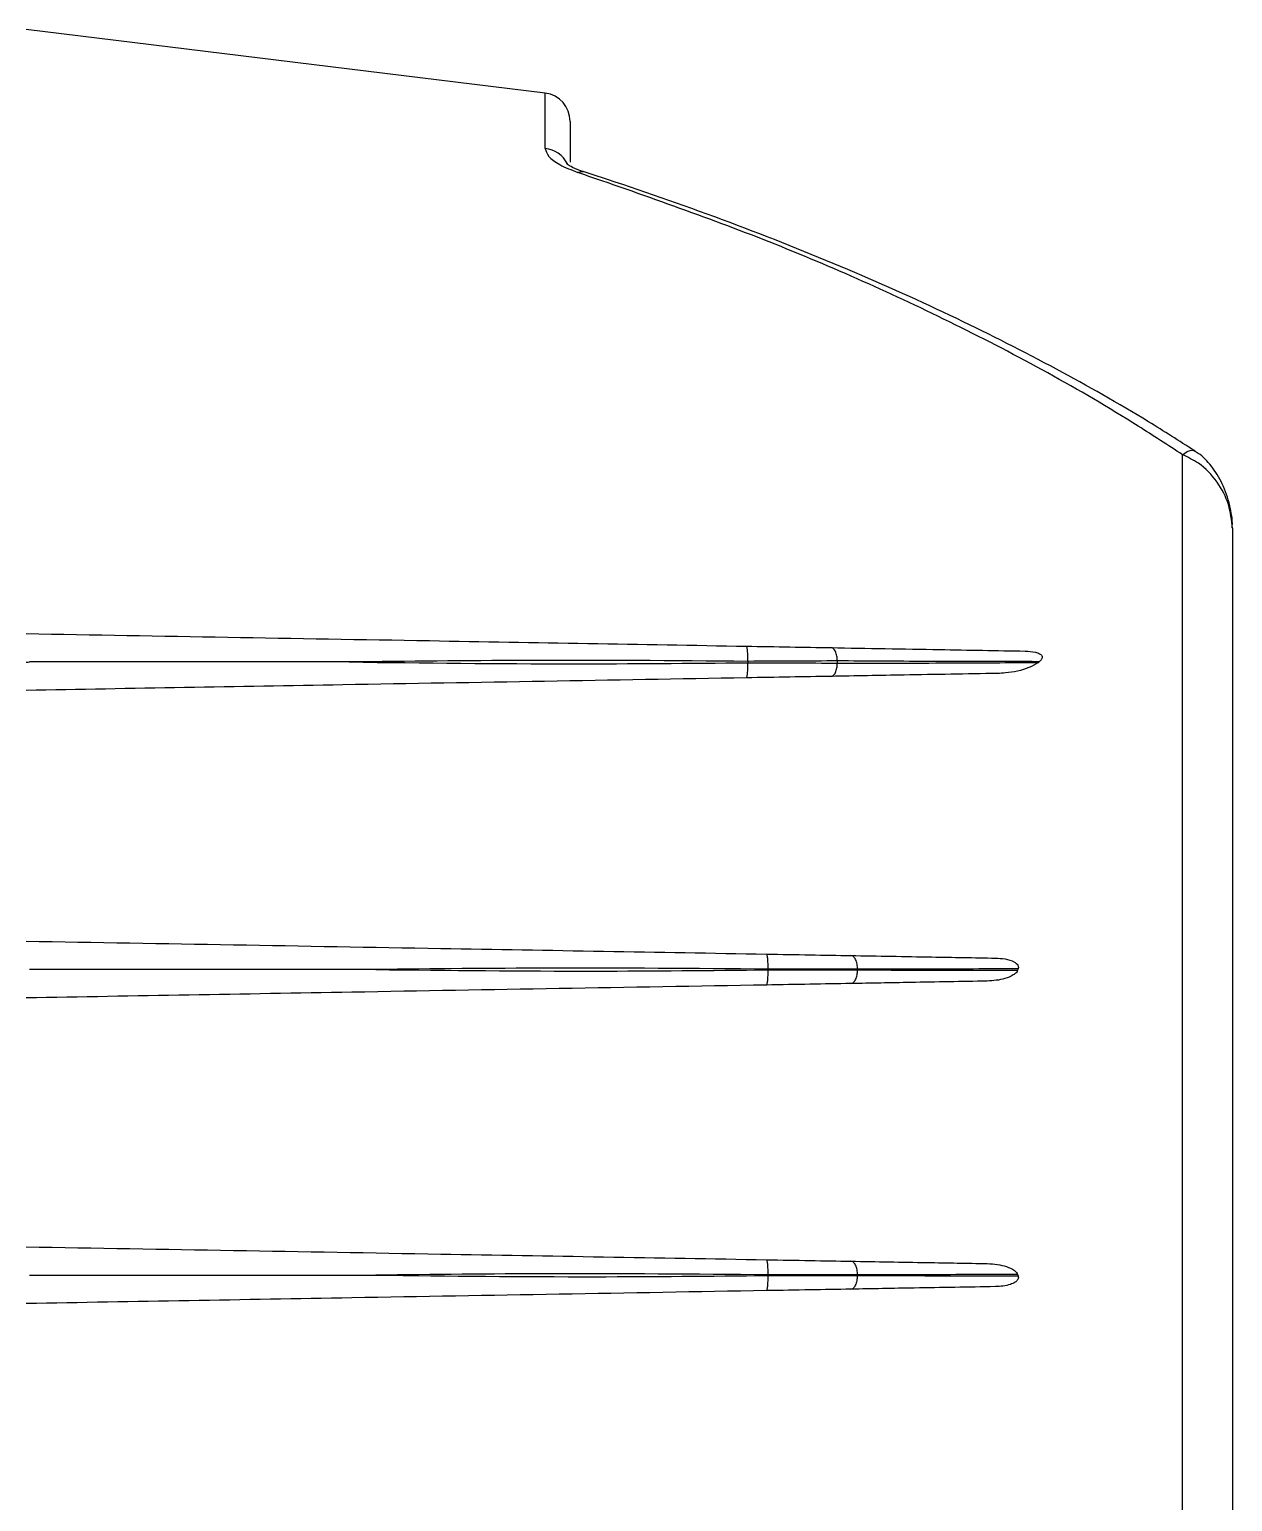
# Model space of a CAD drawing. Extents: x 17.3 to 113.1, y 4.8 to 84.5.
# Drawn here: x 88.075 to 90.619, y 35.055 to 38.166 of the extents above; entities that cross this region are included whole.
import ezdxf

# ---------------------------------------------------------------- set-up
doc = ezdxf.new("R2010")
doc.units = 0
doc.header["$MEASUREMENT"] = 0
doc.layers.add('OBJECT', color=7, linetype='CONTINUOUS')

msp = doc.modelspace()

# ---------------------------------------------------------------- linework, layer by layer
at = {"layer": 'OBJECT'}
for p, q in [((89.1654, 38.0317), (88.0681, 38.1665)), ((89.1654, 37.915), (89.1654, 38.0317)), ((89.2181, 37.9722), (89.2181, 37.8858)), ((90.5393, 37.2753), (90.538, 37.2762)), ((90.5127, 34.4453), (90.5127, 37.2677)), ((90.6181, 37.1125), (90.6181, 34.6004)), ((89.5939, 36.8309), (89.5939, 36.828)), ((89.7829, 36.8318), (89.7829, 36.8272)), ((89.6366, 36.1802), (89.6366, 36.1788)), ((89.8256, 36.1801), (89.8256, 36.1789)), ((89.6366, 35.5328), (89.6366, 35.5342)), ((89.8256, 35.5329), (89.8256, 35.5341))]:
    msp.add_line(p, q, dxfattribs=at)
at = {"layer": 'OBJECT', "flags": 128}
for points in [[(89.2347, 37.8641), (89.2411, 37.8664), (89.2458, 37.866)], [(90.5127, 37.2677), (90.5224, 37.2744), (90.5308, 37.2775), (90.5373, 37.2766), (90.5381, 37.2762)], [(88.0681, 36.8294), (88.072, 36.8294), (88.075, 36.8295)]]:
    msp.add_lwpolyline(points, dxfattribs=at)
at = {"layer": 'OBJECT'}
for centre, radius, start, end in [((89.1581, 37.9722), 0.06, 0, 83), ((89.1592, 37.8556), 0.0597, 26.9146, 84.0592)]:
    msp.add_arc(centre, radius, start, end, dxfattribs=at)
for centre, major_axis, start_param, end_param in [((92.6867, 35.8565), (3.0188, 0), 2.532933, 2.534061), ((93.05, 35.8565), (2.9415, 0), 2.944733, 2.946684), ((93.05, 35.8565), (2.9415, 0), 3.336501, 3.338452)]:
    msp.add_ellipse(centre, major_axis=major_axis, ratio=0.564143, start_param=start_param, end_param=end_param, dxfattribs=at)
for points, knots in [([(89.1654, 37.915), (89.167, 37.9095), (89.1703, 37.8986), (89.1944, 37.8798), (89.221, 37.8694), (89.2347, 37.8641)], [0, 0, 0, 0, 0.326541, 0.652944, 1, 1, 1, 1]), ([(89.2458, 37.866), (89.2454, 37.8662), (89.2362, 37.8688), (89.2233, 37.8745), (89.2118, 37.8815), (89.2107, 37.8826), (89.2102, 37.883)], [0, 0, 0, 0, 0.020623, 0.417902, 0.754576, 1, 1, 1, 1]), ([(90.5127, 37.2677), (90.4816, 37.2879), (90.3261, 37.3892), (90.037, 37.5463), (89.6403, 37.7235), (89.3701, 37.8171), (89.2347, 37.8641)], [0, 0, 0, 0, 0.077798, 0.389331, 0.69397, 1, 1, 1, 1]), ([(90.538, 37.2762), (90.5057, 37.2968), (90.4102, 37.3574), (90.2432, 37.452), (90.0313, 37.5594), (89.801, 37.6629), (89.5544, 37.7608), (89.3669, 37.8267), (89.2628, 37.8605), (89.2458, 37.866)], [0, 0, 0, 0, 0.0797969, 0.2357422, 0.4013438, 0.5786668, 0.7677925, 0.9620121, 1, 1, 1, 1]), ([(90.6181, 37.1125), (90.6164, 37.1293), (90.613, 37.1632), (90.5873, 37.2115), (90.5527, 37.2487), (90.5243, 37.2622), (90.5127, 37.2677)], [0, 0, 0, 0, 0.261321, 0.527902, 0.808326, 1, 1, 1, 1]), ([(90.6178, 37.1128), (90.6179, 37.1142), (90.6188, 37.1301), (90.6132, 37.1622), (90.5989, 37.2058), (90.5755, 37.2427), (90.5546, 37.2663), (90.5404, 37.2738), (90.5375, 37.2754)], [0, 0, 0, 0, 0.021416, 0.250321, 0.506533, 0.742973, 0.94685, 1, 1, 1, 1]), ([(88.0681, 36.8895), (88.3523, 36.8845), (88.8599, 36.8757), (89.3673, 36.8668), (89.5905, 36.8629)], [0, 0, 0, 0, 0.560011, 1, 1, 1, 1]), ([(89.5939, 36.8309), (89.5939, 36.8349), (89.5939, 36.8411), (89.5936, 36.8486), (89.5931, 36.8537), (89.5926, 36.8578), (89.5918, 36.8618), (89.591, 36.8625), (89.5905, 36.8629)], [0, 0, 0, 0, 0.239487, 0.368378, 0.5, 0.631622, 0.760515, 1, 1, 1, 1]), ([(89.5905, 36.8629), (89.6217, 36.8624), (89.6841, 36.8613), (89.741, 36.8603), (89.7694, 36.8598)], [0, 0, 0, 0, 0.498895, 1, 1, 1, 1]), ([(89.7829, 36.8318), (89.7828, 36.8353), (89.7826, 36.8407), (89.7809, 36.8472), (89.7792, 36.8516), (89.777, 36.8553), (89.7739, 36.8588), (89.7712, 36.8594), (89.7694, 36.8598)], [0, 0, 0, 0, 0.23958, 0.36844, 0.5, 0.631568, 0.760427, 1, 1, 1, 1]), ([(89.7694, 36.8598), (89.846, 36.8584), (89.9828, 36.8561), (90.1198, 36.8537), (90.1801, 36.8526)], [0, 0, 0, 0, 0.559993, 1, 1, 1, 1]), ([(90.1801, 36.8526), (90.1873, 36.8523), (90.1976, 36.8518), (90.2087, 36.8482), (90.2132, 36.8453), (90.2153, 36.843), (90.2161, 36.8405), (90.216, 36.8378), (90.2143, 36.8341), (90.2117, 36.8318), (90.21, 36.8302)], [0, 0, 0, 0, 0.401423, 0.570182, 0.633485, 0.697359, 0.744457, 0.7915, 0.861685, 1, 1, 1, 1]), ([(88.7513, 36.8295), (88.7506, 36.8295), (88.6316, 36.8295), (88.4279, 36.8295), (88.2037, 36.8295), (88.0973, 36.8295), (88.0756, 36.8295), (88.075, 36.8295)], [0, 0, 0, 0, 0.002912, 0.527889, 0.903607, 0.997536, 1, 1, 1, 1]), ([(89.5939, 36.8309), (89.4366, 36.8321), (89.1557, 36.8342), (88.8749, 36.8309), (88.7513, 36.8295)], [0, 0, 0, 0, 0.559937, 1, 1, 1, 1]), ([(88.7513, 36.8295), (88.9086, 36.8276), (89.1895, 36.8242), (89.4703, 36.8269), (89.5939, 36.828)], [0, 0, 0, 0, 0.5600636, 1, 1, 1, 1]), ([(89.5905, 36.7961), (89.591, 36.7965), (89.5918, 36.7972), (89.5926, 36.8012), (89.5931, 36.8053), (89.5936, 36.8104), (89.5939, 36.8178), (89.5939, 36.824), (89.5939, 36.828)], [0, 0, 0, 0, 0.239485, 0.36838, 0.500001, 0.631618, 0.760514, 1, 1, 1, 1]), ([(89.7829, 36.8318), (89.753, 36.8316), (89.6932, 36.8313), (89.627, 36.831), (89.5939, 36.8309)], [0, 0, 0, 0, 0.500039, 1, 1, 1, 1]), ([(89.5939, 36.828), (89.627, 36.8279), (89.6932, 36.8277), (89.753, 36.8273), (89.7829, 36.8272)], [0, 0, 0, 0, 0.499961, 1, 1, 1, 1]), ([(89.7694, 36.7992), (89.7712, 36.7996), (89.7739, 36.8002), (89.777, 36.8037), (89.7792, 36.8073), (89.7809, 36.8118), (89.7826, 36.8183), (89.7828, 36.8237), (89.7829, 36.8272)], [0, 0, 0, 0, 0.239573, 0.368432, 0.499995, 0.631555, 0.760421, 1, 1, 1, 1]), ([(90.21, 36.8302), (90.1303, 36.8303), (89.9879, 36.8305), (89.8456, 36.8314), (89.7829, 36.8318)], [0, 0, 0, 0, 0.5600093, 1, 1, 1, 1]), ([(89.7829, 36.8272), (89.8623, 36.8272), (90.004, 36.8272), (90.1457, 36.8282), (90.2081, 36.8286)], [0, 0, 0, 0, 0.560013, 1, 1, 1, 1]), ([(90.2081, 36.8286), (90.2016, 36.8248), (90.1809, 36.8127), (90.1502, 36.8068), (90.1274, 36.8056), (90.1219, 36.8053)], [0, 0, 0, 0, 0.2596, 0.81953, 1, 1, 1, 1]), ([(89.5905, 36.7961), (89.3063, 36.7911), (88.7987, 36.7822), (88.2913, 36.7734), (88.0681, 36.7695)], [0, 0, 0, 0, 0.560008, 1, 1, 1, 1]), ([(89.7694, 36.7992), (89.741, 36.7987), (89.6841, 36.7977), (89.6217, 36.7966), (89.5905, 36.7961)], [0, 0, 0, 0, 0.501105, 1, 1, 1, 1]), ([(90.1219, 36.8053), (90.0559, 36.8042), (89.9382, 36.8021), (89.821, 36.8001), (89.7694, 36.7992)], [0, 0, 0, 0, 0.560018, 1, 1, 1, 1]), ([(88.0681, 36.2395), (88.3603, 36.2344), (88.8821, 36.2253), (89.4037, 36.2162), (89.6332, 36.2122)], [0, 0, 0, 0, 0.56001, 1, 1, 1, 1]), ([(89.6366, 36.1802), (89.6366, 36.1842), (89.6366, 36.1904), (89.6363, 36.1978), (89.6358, 36.2029), (89.6353, 36.2071), (89.6345, 36.2111), (89.6337, 36.2117), (89.6332, 36.2122)], [0, 0, 0, 0, 0.239486, 0.368382, 0.500003, 0.63162, 0.760514, 1, 1, 1, 1]), ([(89.6332, 36.2122), (89.6643, 36.2116), (89.7267, 36.2105), (89.7833, 36.2095), (89.8116, 36.209)], [0, 0, 0, 0, 0.4992734, 1, 1, 1, 1]), ([(89.8256, 36.1801), (89.8255, 36.1837), (89.8253, 36.1893), (89.8236, 36.196), (89.8218, 36.2006), (89.8195, 36.2044), (89.8162, 36.208), (89.8135, 36.2086), (89.8116, 36.209)], [0, 0, 0, 0, 0.239575, 0.368434, 0.5, 0.631563, 0.760421, 1, 1, 1, 1]), ([(89.8116, 36.209), (89.8686, 36.2081), (89.9702, 36.2063), (90.0722, 36.2045), (90.1171, 36.2037)], [0, 0, 0, 0, 0.55998, 1, 1, 1, 1]), ([(90.1171, 36.2037), (90.1239, 36.2033), (90.1376, 36.2026), (90.1528, 36.1984), (90.1612, 36.1927), (90.1642, 36.1896), (90.1657, 36.1862), (90.1659, 36.1834), (90.1654, 36.1817), (90.1652, 36.1811)], [0, 0, 0, 0, 0.347786, 0.698121, 0.777968, 0.858334, 0.911739, 0.965437, 1, 1, 1, 1]), ([(88.8073, 36.1795), (88.8066, 36.1795), (88.6689, 36.1795), (88.4466, 36.1795), (88.2037, 36.1795), (88.0973, 36.1795), (88.0756, 36.1795), (88.075, 36.1795)], [0, 0, 0, 0, 0.002739, 0.563971, 0.910975, 0.997725, 1, 1, 1, 1]), ([(89.6366, 36.1802), (89.4818, 36.1815), (89.2053, 36.1838), (88.9289, 36.1808), (88.8073, 36.1795)], [0, 0, 0, 0, 0.5599417, 1, 1, 1, 1]), ([(88.8073, 36.1795), (88.9621, 36.1778), (89.2385, 36.1748), (89.515, 36.1776), (89.6366, 36.1788)], [0, 0, 0, 0, 0.560058, 1, 1, 1, 1]), ([(89.6332, 36.1468), (89.6337, 36.1472), (89.6345, 36.1479), (89.6353, 36.1519), (89.6358, 36.156), (89.6363, 36.1611), (89.6366, 36.1686), (89.6366, 36.1748), (89.6366, 36.1788)], [0, 0, 0, 0, 0.239486, 0.3683809, 0.5000013, 0.6316227, 0.7605137, 1, 1, 1, 1]), ([(89.8256, 36.1801), (89.7957, 36.18), (89.7359, 36.18), (89.6697, 36.1801), (89.6366, 36.1802)], [0, 0, 0, 0, 0.500043, 1, 1, 1, 1]), ([(89.6366, 36.1788), (89.6697, 36.1788), (89.7359, 36.1789), (89.7957, 36.1789), (89.8256, 36.1789)], [0, 0, 0, 0, 0.499957, 1, 1, 1, 1]), ([(89.8116, 36.1499), (89.8135, 36.1503), (89.8162, 36.151), (89.8195, 36.1546), (89.8218, 36.1583), (89.8236, 36.163), (89.8253, 36.1697), (89.8255, 36.1753), (89.8256, 36.1789)], [0, 0, 0, 0, 0.239578, 0.368438, 0.499997, 0.631562, 0.76042, 1, 1, 1, 1]), ([(90.1652, 36.1811), (90.1018, 36.1807), (89.9886, 36.1801), (89.8754, 36.1801), (89.8256, 36.1801)], [0, 0, 0, 0, 0.560014, 1, 1, 1, 1]), ([(89.8256, 36.1789), (89.8888, 36.1785), (90.0016, 36.1779), (90.1145, 36.1779), (90.1641, 36.1779)], [0, 0, 0, 0, 0.5600153, 1, 1, 1, 1]), ([(90.1641, 36.1779), (90.1633, 36.1764), (90.1612, 36.1723), (90.152, 36.1656), (90.1317, 36.1574), (90.1125, 36.1559), (90.0999, 36.1549)], [0, 0, 0, 0, 0.072969, 0.194336, 0.468698, 1, 1, 1, 1]), ([(89.6332, 36.1468), (89.341, 36.1417), (88.8192, 36.1326), (88.2976, 36.1235), (88.0681, 36.1195)], [0, 0, 0, 0, 0.560008, 1, 1, 1, 1]), ([(89.8116, 36.1499), (89.7833, 36.1494), (89.7267, 36.1484), (89.6643, 36.1473), (89.6332, 36.1468)], [0, 0, 0, 0, 0.5007266, 1, 1, 1, 1]), ([(90.0999, 36.1549), (90.0459, 36.154), (89.9495, 36.1523), (89.8538, 36.1506), (89.8116, 36.1499)], [0, 0, 0, 0, 0.560038, 1, 1, 1, 1]), ([(88.0681, 35.5935), (88.3603, 35.5884), (88.8821, 35.5793), (89.4037, 35.5702), (89.6332, 35.5662)], [0, 0, 0, 0, 0.56001, 1, 1, 1, 1]), ([(89.6366, 35.5342), (89.6366, 35.5382), (89.6366, 35.5444), (89.6363, 35.5518), (89.6358, 35.5569), (89.6353, 35.5611), (89.6345, 35.5651), (89.6337, 35.5657), (89.6332, 35.5662)], [0, 0, 0, 0, 0.239486, 0.368382, 0.499999, 0.631619, 0.760514, 1, 1, 1, 1]), ([(89.6332, 35.5662), (89.6643, 35.5656), (89.7267, 35.5645), (89.7833, 35.5635), (89.8116, 35.563)], [0, 0, 0, 0, 0.4992734, 1, 1, 1, 1]), ([(88.075, 35.5335), (88.0756, 35.5335), (88.2131, 35.5335), (88.4353, 35.5335), (88.6782, 35.5335), (88.7847, 35.5335), (88.8066, 35.5335), (88.8073, 35.5335)], [0, 0, 0, 0, 0.002275, 0.563506, 0.91051, 0.997261, 1, 1, 1, 1]), ([(89.6366, 35.5342), (89.4818, 35.5355), (89.2053, 35.5378), (88.9289, 35.5348), (88.8073, 35.5335)], [0, 0, 0, 0, 0.5599417, 1, 1, 1, 1]), ([(88.8073, 35.5335), (88.9621, 35.5318), (89.2385, 35.5288), (89.515, 35.5316), (89.6366, 35.5328)], [0, 0, 0, 0, 0.560058, 1, 1, 1, 1]), ([(89.8256, 35.5341), (89.7957, 35.534), (89.7359, 35.534), (89.6697, 35.5341), (89.6366, 35.5342)], [0, 0, 0, 0, 0.500043, 1, 1, 1, 1]), ([(89.8256, 35.5341), (89.8255, 35.5377), (89.8253, 35.5433), (89.8236, 35.55), (89.8218, 35.5546), (89.8195, 35.5584), (89.8162, 35.562), (89.8135, 35.5626), (89.8116, 35.563)], [0, 0, 0, 0, 0.23958, 0.368438, 0.500003, 0.631566, 0.760422, 1, 1, 1, 1]), ([(89.8116, 35.563), (89.8653, 35.5621), (89.9612, 35.5604), (90.0575, 35.5588), (90.0999, 35.558)], [0, 0, 0, 0, 0.559976, 1, 1, 1, 1]), ([(90.1641, 35.5351), (90.1009, 35.5348), (89.9881, 35.5344), (89.8753, 35.5342), (89.8256, 35.5341)], [0, 0, 0, 0, 0.560005, 1, 1, 1, 1]), ([(90.0999, 35.558), (90.1072, 35.5576), (90.1209, 35.5568), (90.1405, 35.5522), (90.1543, 35.5462), (90.1619, 35.5396), (90.1635, 35.5364), (90.1641, 35.5351)], [0, 0, 0, 0, 0.307718, 0.5778428, 0.8496888, 0.9387044, 1, 1, 1, 1]), ([(89.6332, 35.5008), (89.6337, 35.5012), (89.6345, 35.5019), (89.6353, 35.5059), (89.6358, 35.51), (89.6363, 35.5151), (89.6366, 35.5226), (89.6366, 35.5288), (89.6366, 35.5328)], [0, 0, 0, 0, 0.239486, 0.368381, 0.500001, 0.631618, 0.760514, 1, 1, 1, 1]), ([(89.8116, 35.5039), (89.7833, 35.5034), (89.7267, 35.5024), (89.6643, 35.5013), (89.6332, 35.5008)], [0, 0, 0, 0, 0.5007266, 1, 1, 1, 1]), ([(89.6366, 35.5328), (89.6697, 35.5328), (89.7359, 35.5329), (89.7957, 35.5329), (89.8256, 35.5329)], [0, 0, 0, 0, 0.499957, 1, 1, 1, 1]), ([(89.8116, 35.5039), (89.8135, 35.5043), (89.8162, 35.505), (89.8195, 35.5086), (89.8218, 35.5123), (89.8236, 35.517), (89.8253, 35.5237), (89.8255, 35.5293), (89.8256, 35.5329)], [0, 0, 0, 0, 0.239578, 0.368434, 0.499997, 0.631562, 0.76042, 1, 1, 1, 1]), ([(90.1171, 35.5092), (90.0599, 35.5082), (89.9578, 35.5065), (89.8563, 35.5047), (89.8116, 35.5039)], [0, 0, 0, 0, 0.560034, 1, 1, 1, 1]), ([(89.8256, 35.5329), (89.889, 35.5327), (90.0022, 35.5323), (90.1154, 35.532), (90.1652, 35.5319)], [0, 0, 0, 0, 0.560003, 1, 1, 1, 1]), ([(90.1652, 35.5319), (90.1655, 35.5309), (90.166, 35.5289), (90.1653, 35.5256), (90.1632, 35.522), (90.1578, 35.5175), (90.1424, 35.5109), (90.1278, 35.5099), (90.1171, 35.5092)], [0, 0, 0, 0, 0.052378, 0.104943, 0.166385, 0.263152, 0.45742, 1, 1, 1, 1]), ([(89.6332, 35.5008), (89.341, 35.4957), (88.8192, 35.4866), (88.2976, 35.4775), (88.0681, 35.4735)], [0, 0, 0, 0, 0.560008, 1, 1, 1, 1])]:
    msp.add_open_spline(points, degree=3, knots=knots, dxfattribs=at)

doc.saveas('drawing.dxf')
